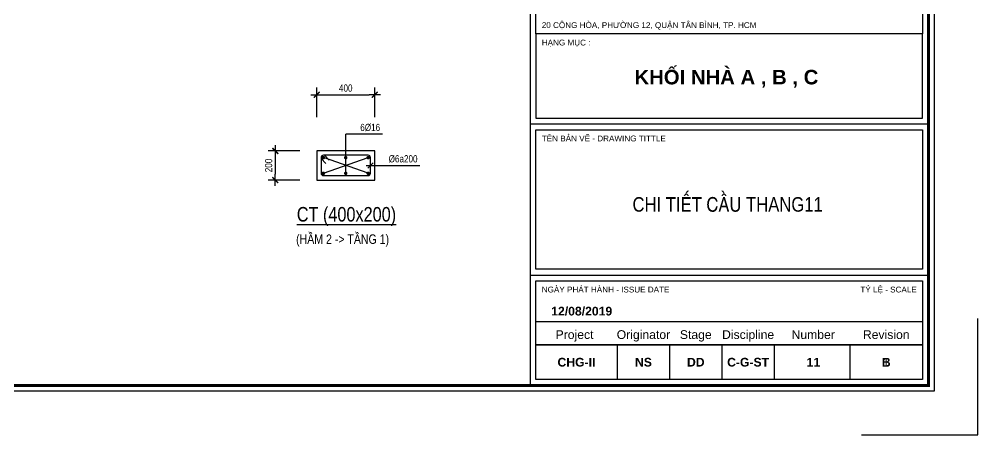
# Model space of a CAD drawing. Header units: millimetres. Extents: x 379264 to 1158416, y -283062 to 356890.
# Drawn here: x 1097892 to 1114380, y -31152 to -24000 of the extents above; entities that cross this region are included whole.
import ezdxf
from ezdxf.enums import TextEntityAlignment as Align

# ---------------------------------------------------------------- set-up
doc = ezdxf.new("R2010")
doc.units = ezdxf.units.MM
for name, color, linetype in [('01PM. TEXT A', 3, 'Continuous'), ('02PM. TEXT B', 4, 'Continuous'), ('04PM. THIN', 7, 'Continuous'), ('05PM. FRAME', 4, 'Continuous'), ('07PM. WACO', 6, 'Continuous'), ('08PM. SSS X', 6, 'Continuous'), ('10PM. REBAR', 1, 'Continuous'), ('11PM. DIM', 2, 'Continuous')]:
    doc.layers.add(name, color=color, linetype=linetype)
doc.layers.add('TEXT', color=7, linetype='Continuous', lineweight=15)
doc.styles.add('$0$title block pccc$0$Arial - Bold', font='arialbd.ttf', dxfattribs={"height": 2.5})
doc.styles.add('[PMDC2013]STYLE', font='arial.ttf', dxfattribs={"width": 0.8})
doc.styles.add('CHG_XX_Khung ten$0$A1 BORDER$0$ARIAL', font='arial.ttf')
doc.styles.add('CHG_XX_Khung ten$0$A1 BORDER$0$Arial - Bold', font='arialbd.ttf', dxfattribs={"height": 2.5})
doc.styles.add('CHG_XX_Khung ten$0$arial', font='arial.ttf')
doc.styles.add('VN', font='VHELVCB_0.TTF')
doc.dimstyles.new('20', dxfattribs={"dimtxt": 250, "dimasz": 200, "dimexe": 250, "dimexo": 0, "dimgap": 100, "dimtad": 1, "dimdec": 0, "dimlfac": 0.2, "dimzin": 0, "dimdsep": 46, "dimtxsty": '[PMDC2013]STYLE', "dimblk": 'TICK', "dimcen": 0, "dimdle": 300, "dimclrd": 2, "dimclre": 2, "dimclrt": 4, "dimadec": 0, "dimazin": 0, "dimtfac": 0.004, "dimtdec": 0, "dimtix": 1, "dimtmove": 2, "dimatfit": 3, "dimldrblk": 'TICK', "dimfxl": 1, "dimtvp": 0.8, "dimtolj": 1, "dimtzin": 0, "dimarcsym": 0})

# ---------------------------------------------------------------- blocks, each defined once
blk = doc.blocks.new('CHG_XX_Khung ten')
for p, q in [((687, 577), (687, 17)), ((687, 107), (824, 107)), ((687, 55), (824, 55))]:
    blk.add_line(p, q)
at = {"linetype": 'Continuous'}
for p, q in [((689, 39), (822, 39)), ((716.98, 31), (716.98, 19)), ((734.98, 31), (734.98, 19)), ((752.98, 31), (752.98, 19)), ((770.98, 31), (770.98, 19)), ((797, 31), (797, 19))]:
    blk.add_line(p, q, dxfattribs=at)
blk.add_lwpolyline([(15, 579), (826, 579), (826, 15), (15, 15)], close=True)
at = {"color": 4, "linetype": 'Continuous', "const_width": 1}
blk.add_lwpolyline([(17, 577), (824, 577), (824, 17), (17, 17)], close=True, dxfattribs=at)
at = {"linetype": 'Continuous'}
for points in [[(689, 177), (822, 177), (822, 138), (689, 138)], [(689, 109), (822, 109), (822, 138), (689, 138)], [(689, 105), (822, 105), (822, 57), (689, 57)], [(689, 53), (822, 53), (822, 31), (689, 31)], [(822, 19), (689, 19), (689, 31), (822, 31)]]:
    blk.add_lwpolyline(points, close=True, dxfattribs=at)
at = {"layer": 'Defpoints', "color": 1, "ltscale": 2}
blk.add_lwpolyline([(800.94, 0), (841, 0), (841, 40)], dxfattribs=at)
at = {"style": 'CHG_XX_Khung ten$0$A1 BORDER$0$ARIAL'}
for s, p in [('20 CỘNG HÒA, PHƯỜNG 12, QUẬN TÂN BÌNH, TP. HCM', (691, 141)), ('HẠNG MỤC :', (691, 135)), ('TÊN BẢN VẼ - DRAWING TITTLE', (691, 102)), ('NGÀY PHÁT HÀNH - ISSUE DATE', (691, 50))]:
    blk.add_text(s, height=2, dxfattribs=at).set_placement(p, align=Align.MIDDLE_LEFT)
blk.add_text('TỶ LỆ - SCALE', height=2, dxfattribs=at).set_placement((820, 50), align=Align.MIDDLE_RIGHT)
for s, style, p in [('12/08/2019', 'CHG_XX_Khung ten$0$A1 BORDER$0$Arial - Bold', (704.75, 42.57)), ('Project', 'CHG_XX_Khung ten$0$A1 BORDER$0$ARIAL', (702.28, 34.5)), ('Originator', 'CHG_XX_Khung ten$0$A1 BORDER$0$ARIAL', (725.98, 34.5)), ('Stage', 'CHG_XX_Khung ten$0$A1 BORDER$0$ARIAL', (743.98, 34.5)), ('Discipline', 'CHG_XX_Khung ten$0$A1 BORDER$0$ARIAL', (761.98, 34.5)), ('Number', 'CHG_XX_Khung ten$0$A1 BORDER$0$ARIAL', (784.37, 34.5)), ('Revision', 'CHG_XX_Khung ten$0$A1 BORDER$0$ARIAL', (809.5, 34.5)), ('CHG-II', 'CHG_XX_Khung ten$0$A1 BORDER$0$Arial - Bold', (702.94, 25)), ('NS', 'CHG_XX_Khung ten$0$A1 BORDER$0$Arial - Bold', (725.98, 25)), ('DD', 'CHG_XX_Khung ten$0$A1 BORDER$0$Arial - Bold', (743.98, 25)), ('1', 'CHG_XX_Khung ten$0$arial', (809.36, 24.93))]:
    blk.add_text(s, height=3, dxfattribs=dict(style=style)).set_placement(p, align=Align.MIDDLE_CENTER)
at = {"insert": (754.52, 125.61), "char_height": 5, "width": 104.1229, "attachment_point": 2, "style": 'CHG_XX_Khung ten$0$A1 BORDER$0$Arial - Bold'}
blk.add_mtext('KHỐI NHÀ A , B , C', dxfattribs=at)
blk = doc.blocks.new('TICK')
at = {"color": 0, "linetype": 'ByBlock'}
blk.add_line((1, 0), (-1, 0), dxfattribs=at)
at = {"color": 7, "linetype": 'ByBlock', "const_width": 0.25}
blk.add_lwpolyline([(-0.5, -0.5), (0.5, 0.5)], dxfattribs=at)
blk = doc.blocks.new('*D530')
at = {"layer": '11PM. DIM', "color": 2, "lineweight": -2, "transparency": 16777216}
for p, q in [((591912, -17457), (591912, -16431)), ((593912, -17457), (593912, -16431)), ((592112, -16681), (593712, -16681))]:
    blk.add_line(p, q, dxfattribs=at)
at = {"layer": 'Defpoints', "color": 0, "transparency": 16777216}
for p in [(593912, -16681), (591912, -17457), (593912, -17457)]:
    blk.add_point(p, dxfattribs=at)
at = {"layer": '11PM. DIM', "color": 2, "lineweight": -2, "transparency": 16777216, "xscale": 200, "yscale": 200, "zscale": 200, "rotation": 180}
blk.add_blockref('TICK', (591912, -16681), dxfattribs=at)
at = {"layer": '11PM. DIM', "color": 2, "lineweight": -2, "transparency": 16777216, "xscale": 200, "yscale": 200, "zscale": 200}
blk.add_blockref('TICK', (593912, -16681), dxfattribs=at)
at = {"layer": '11PM. DIM', "color": 4, "transparency": 16777216, "insert": (592912, -16453), "char_height": 250, "attachment_point": 5, "style": '[PMDC2013]STYLE'}
blk.add_mtext('\\A1;400', dxfattribs=at)
blk = doc.blocks.new('*D531')
at = {"layer": '11PM. DIM', "color": 2, "lineweight": -2, "transparency": 16777216}
for p, q in [((591338, -18616), (590238, -18616)), ((590488, -18816), (590488, -19416)), ((591338, -19616), (590238, -19616))]:
    blk.add_line(p, q, dxfattribs=at)
at = {"layer": 'Defpoints', "color": 0, "transparency": 16777216}
for p in [(591338, -18616), (590488, -19616), (591338, -19616)]:
    blk.add_point(p, dxfattribs=at)
at = {"layer": '11PM. DIM', "color": 2, "lineweight": -2, "transparency": 16777216, "xscale": 200, "yscale": 200, "zscale": 200}
for p, rotation in [((590488, -18616), 90), ((590488, -19616), 270)]:
    blk.add_blockref('TICK', p, dxfattribs=dict(at, rotation=rotation))
at = {"layer": '11PM. DIM', "color": 4, "transparency": 16777216, "insert": (590260, -19116), "char_height": 250, "attachment_point": 5, "rotation": 90, "style": '[PMDC2013]STYLE'}
blk.add_mtext('\\A1;200', dxfattribs=at)
blk = doc.blocks.new('*U581')
at = {"layer": '08PM. SSS X'}
blk.add_lwpolyline([(230, 150), (1770, 150, 0.414214), (1850, 230), (1850, 770, 0.414214), (1770, 850), (230, 850, 0.414214), (150, 770), (150, 230, 0.414214)], format="xyb", close=True, dxfattribs=at)
blk = doc.blocks.new('A$C3D863BF7')
at = {"layer": '04PM. THIN', "linetype": 'ByBlock'}
for p, q in [((2261.2, -578.6), (1000, -578.6)), ((1770, -1928.6), (230, -1388.6)), ((230, -1928.6), (1770, -1388.6)), ((1700, -1658.6), (3549.5, -1658.6))]:
    blk.add_line(p, q, dxfattribs=at)
at = {"layer": '04PM. THIN'}
blk.add_line((1000, -1928.6), (1000, -578.6), dxfattribs=at)
at = {"layer": '04PM. THIN', "const_width": 60}
for points in [[(200, -1388.6, 1), (260, -1388.6, 1)], [(970, -1388.6, 1), (1030, -1388.6, 1)], [(1740, -1388.6, 1), (1800, -1388.6, 1)], [(200, -1928.6, 1), (260, -1928.6, 1)], [(970, -1928.6, -1), (1030, -1928.6, -1)], [(1740, -1928.6, 1), (1800, -1928.6, 1)]]:
    blk.add_lwpolyline(points, format="xyb", close=True, dxfattribs=at)
at = {"layer": '05PM. FRAME'}
for p, q in [((2000, -1158.6), (0, -1158.6)), ((0, -1158.6), (0, -2158.6)), ((2000, -2158.6), (2000, -1158.6)), ((0, -2158.6), (2000, -2158.6))]:
    blk.add_line(p, q, dxfattribs=at)
at = {"layer": '07PM. WACO'}
for p, q in [((263.5, -1308.4), (428.8, -1473.7)), ((150, -1421.9), (315.3, -1587.2))]:
    blk.add_line(p, q, dxfattribs=at)
at = {"layer": '10PM. REBAR'}
blk.add_line((1761.6, -1747), (1938.4, -1570.2), dxfattribs=at)
at = {"layer": '08PM. SSS X'}
blk.add_blockref('*U581', (0, -2158.6), dxfattribs=at)
at = {"layer": '01PM. TEXT A', "style": '[PMDC2013]STYLE', "width": 0.8}
blk.add_text('%%UCT (400x200)', height=500, dxfattribs=at).set_placement((1024.4, -3587.6), align=Align.CENTER)
at = {"layer": '02PM. TEXT B', "color": 4, "style": '[PMDC2013]STYLE', "width": 0.8}
for s, height, p in [('6%%C16', 250, (1500, -473.6)), ('%%C6a200', 250, (2475.5, -1553.6)), ('(HẦM 2 -> TẦNG 1)', 325, (-707.6, -4356.3))]:
    blk.add_text(s, height=height, dxfattribs=at).set_placement(p)
at = {"layer": '11PM. DIM'}
for p1, p2, distance, picture, middle in [((0, 0), (2000, 0), 776.8, '*D530', (1000, 1004.4)), ((-573.7, -1158.6), (-573.7, -2158.6), -850, '*D531', (-1651.3, -1658.6))]:
    dim = blk.add_aligned_dim(p1=p1, p2=p2, distance=distance, dimstyle='20', override={"dimtxsty": '[PMDC2013]STYLE'}, dxfattribs=at)
    dim.commit()
    dim.dimension.update_dxf_attribs({"geometry": picture, "text_midpoint": middle, "insert": (-591911.7, 17457.4)})

msp = doc.modelspace()

# ---------------------------------------------------------------- block references
at = {"layer": '04PM. THIN', "xscale": 50, "yscale": 50, "zscale": 50}
msp.add_blockref('CHG_XX_Khung ten', (1072329.92, -31152.33), dxfattribs=at)

# ---------------------------------------------------------------- next in the draw order: block references
at = {"layer": '11PM. DIM', "xscale": 0.5, "yscale": 0.5, "zscale": 0.5}
msp.add_blockref('A$C3D863BF7', (1103008.78, -25688.22), dxfattribs=at)

# ---------------------------------------------------------------- next in the draw order: texts
at = {"style": '$0$title block pccc$0$Arial - Bold'}
for s, p in [('C-G-ST', (1110429.02, -29902.33)), ('11', (1111552.04, -29902.33)), ('B', (1112805.54, -29902.33))]:
    msp.add_text(s, height=150, dxfattribs=at).set_placement(p, align=Align.MIDDLE_CENTER)
at = {"layer": 'TEXT', "style": 'VN'}
msp.add_text('CHI TIEÁT CAÀU THANG11', height=250, dxfattribs=at).set_placement((1110077.34, -27312.19), align=Align.CENTER)

doc.saveas('drawing.dxf')
